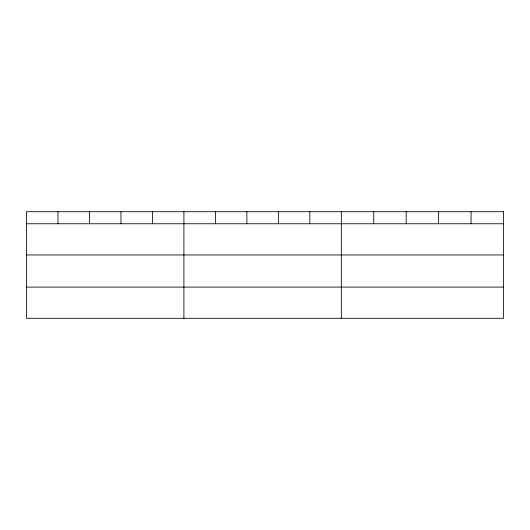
<?xml version="1.0" encoding="UTF-8"?>
<svg xmlns="http://www.w3.org/2000/svg" width="530" height="530" viewBox="0 0 530 530"><rect width="100%" height="100%" fill="white"/><g stroke="black" fill="none" stroke-linecap="round" stroke-linejoin="round"><path stroke-width="0.79" d="M26.5 223.766L503.5 223.766M26.5 254.956L503.5 254.956M26.5 287.094L503.5 287.094M471.064 211.715L471.064 223.766M438.628 211.715L438.628 223.766M406.192 211.715L406.192 223.766M373.756 211.715L373.756 223.766M341.32 211.715L341.32 318.285M309.838 211.715L309.838 223.766M278.356 211.715L278.356 223.766M246.874 211.715L246.874 223.766M215.392 211.715L215.392 223.766M183.91 211.715L183.91 318.285M152.428 211.715L152.428 223.766M120.946 211.715L120.946 223.766M89.464 211.715L89.464 223.766M57.982 211.715L57.982 223.766M503.5 211.715L26.5 211.715L26.5 318.285L503.5 318.285L503.5 211.715"/></g></svg>
